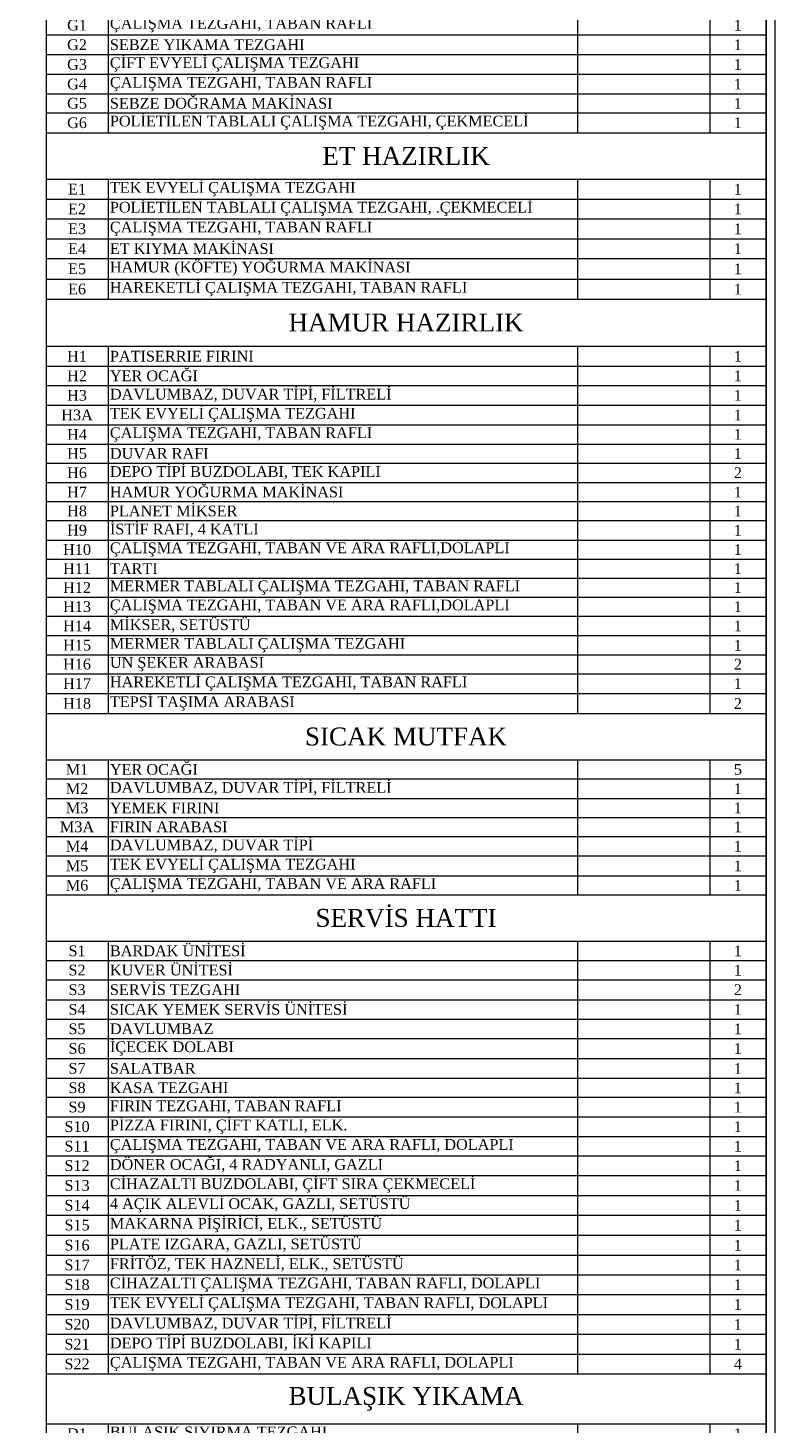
# Model space of a CAD drawing. Header units: millimetres. Extents: x 62878 to 70819, y -67946 to -61850.
# Drawn here: x 68259 to 69094, y -66355 to -64796 of the extents above; entities that cross this region are included whole.
import ezdxf

# ---------------------------------------------------------------- set-up
doc = ezdxf.new("R2010")
doc.units = ezdxf.units.MM
doc.styles.add('Halil 1', font='times.ttf', dxfattribs={"height": 12})

# ---------------------------------------------------------------- blocks, each defined once
blk = doc.blocks.new('*T151')
at = {"color": 0, "linetype": 'ByBlock', "lineweight": -2, "transparency": 16777216}
for p, q in [((0, 0), (804.3, 0)), ((0, 0), (0, -2461.4)), ((69.3, 0), (69.3, -48.2)), ((593.5, 0), (593.5, -48.2)), ((741.3, 0), (741.3, -48.2)), ((804.3, 0), (804.3, -2461.4)), ((0, -48.2), (804.3, -48.2)), ((0, -104.8), (804.3, -104.8)), ((69.3, -104.8), (69.3, -193.8)), ((593.5, -104.8), (593.5, -193.8)), ((741.3, -104.8), (741.3, -193.8)), ((0, -127), (804.3, -127)), ((0, -150.4), (804.3, -150.4)), ((0, -172.5), (804.3, -172.5)), ((0, -193.8), (804.3, -193.8)), ((0, -245.7), (804.3, -245.7)), ((69.3, -245.7), (69.3, -313.5)), ((593.5, -245.7), (593.5, -313.5)), ((741.3, -245.7), (741.3, -313.5)), ((0, -269.6), (804.3, -269.6)), ((0, -291.8), (804.3, -291.8)), ((0, -313.5), (804.3, -313.5)), ((0, -365.5), (804.3, -365.5)), ((69.3, -365.5), (69.3, -430.7)), ((593.5, -365.5), (593.5, -430.7)), ((741.3, -365.5), (741.3, -430.7)), ((0, -387.2), (804.3, -387.2)), ((0, -408.9), (804.3, -408.9)), ((0, -430.7), (804.3, -430.7)), ((0, -483.5), (804.3, -483.5)), ((69.3, -483.5), (69.3, -614.7)), ((593.5, -483.5), (593.5, -614.7)), ((741.3, -483.5), (741.3, -614.7)), ((0, -505.6), (804.3, -505.6)), ((0, -527.4), (804.3, -527.4)), ((0, -549.5), (804.3, -549.5)), ((0, -571.3), (804.3, -571.3)), ((0, -592.5), (804.3, -592.5)), ((0, -614.7), (804.3, -614.7)), ((0, -666.6), (804.3, -666.6)), ((69.3, -666.6), (69.3, -800.4)), ((593.5, -666.6), (593.5, -800.4)), ((741.3, -666.6), (741.3, -800.4)), ((0, -688.8), (804.3, -688.8)), ((0, -710.9), (804.3, -710.9)), ((0, -733.1), (804.3, -733.1)), ((0, -755.2), (804.3, -755.2)), ((0, -778.2), (804.3, -778.2)), ((0, -800.4), (804.3, -800.4)), ((0, -853.2), (804.3, -853.2)), ((69.3, -853.2), (69.3, -1263.1)), ((593.5, -853.2), (593.5, -1263.1)), ((741.3, -853.2), (741.3, -1263.1)), ((0, -875.4), (804.3, -875.4)), ((0, -897.1), (804.3, -897.1)), ((0, -918.8), (804.3, -918.8)), ((0, -941), (804.3, -941)), ((0, -962.3), (804.3, -962.3)), ((0, -983.5), (804.3, -983.5)), ((0, -1005.2), (804.3, -1005.2)), ((0, -1026.5), (804.3, -1026.5)), ((0, -1047.8), (804.3, -1047.8)), ((0, -1069.5), (804.3, -1069.5)), ((0, -1090.7), (804.3, -1090.7)), ((0, -1112), (804.3, -1112)), ((0, -1133.2), (804.3, -1133.2)), ((0, -1154.5), (804.3, -1154.5)), ((0, -1176.2), (804.3, -1176.2)), ((0, -1197.5), (804.3, -1197.5)), ((0, -1218.7), (804.3, -1218.7)), ((0, -1240.9), (804.3, -1240.9)), ((0, -1263.1), (804.3, -1263.1)), ((0, -1315), (804.3, -1315)), ((69.3, -1315), (69.3, -1465.6)), ((593.5, -1315), (593.5, -1465.6)), ((741.3, -1315), (741.3, -1465.6)), ((0, -1336.2), (804.3, -1336.2)), ((0, -1358), (804.3, -1358)), ((0, -1379.2), (804.3, -1379.2)), ((0, -1400.5), (804.3, -1400.5)), ((0, -1422.2), (804.3, -1422.2)), ((0, -1444.4), (804.3, -1444.4)), ((0, -1465.6), (804.3, -1465.6)), ((0, -1517.5), (804.3, -1517.5)), ((69.3, -1517.5), (69.3, -2000.6)), ((593.5, -1517.5), (593.5, -2000.6)), ((741.3, -1517.5), (741.3, -2000.6)), ((0, -1538.8), (804.3, -1538.8)), ((0, -1560.5), (804.3, -1560.5)), ((0, -1582.7), (804.3, -1582.7)), ((0, -1604.4), (804.3, -1604.4)), ((0, -1626.2), (804.3, -1626.2)), ((0, -1648.3), (804.3, -1648.3)), ((0, -1670.5), (804.3, -1670.5)), ((0, -1691.7), (804.3, -1691.7)), ((0, -1713.5), (804.3, -1713.5)), ((0, -1735.6), (804.3, -1735.6)), ((0, -1756.9), (804.3, -1756.9)), ((0, -1779), (804.3, -1779)), ((0, -1801.2), (804.3, -1801.2)), ((0, -1823.3), (804.3, -1823.3)), ((0, -1845.5), (804.3, -1845.5)), ((0, -1868.1), (804.3, -1868.1)), ((0, -1889.8), (804.3, -1889.8)), ((0, -1912), (804.3, -1912)), ((0, -1934.1), (804.3, -1934.1)), ((0, -1956.3), (804.3, -1956.3)), ((0, -1978.4), (804.3, -1978.4)), ((0, -2000.6), (804.3, -2000.6)), ((0, -2056.1), (804.3, -2056.1)), ((69.3, -2056.1), (69.3, -2342.1)), ((593.5, -2056.1), (593.5, -2342.1)), ((741.3, -2056.1), (741.3, -2342.1)), ((0, -2078.3), (804.3, -2078.3)), ((0, -2102.3), (804.3, -2102.3)), ((0, -2124.5), (804.3, -2124.5)), ((0, -2146.7), (804.3, -2146.7)), ((0, -2168.4), (804.3, -2168.4)), ((0, -2189.6), (804.3, -2189.6)), ((0, -2211.4), (804.3, -2211.4)), ((0, -2233.9), (804.3, -2233.9)), ((0, -2255.7), (804.3, -2255.7)), ((0, -2277.8), (804.3, -2277.8)), ((0, -2299.1), (804.3, -2299.1)), ((0, -2320.8), (804.3, -2320.8)), ((0, -2342.1), (804.3, -2342.1)), ((0, -2397.6), (804.3, -2397.6)), ((69.3, -2397.6), (69.3, -2461.4)), ((593.5, -2397.6), (593.5, -2461.4)), ((741.3, -2397.6), (741.3, -2461.4)), ((0, -2418.9), (804.3, -2418.9)), ((0, -2440.1), (804.3, -2440.1)), ((0, -2461.4), (804.3, -2461.4))]:
    blk.add_line(p, q, dxfattribs=at)
at = {"color": 0, "transparency": 16777216, "style": 'Halil 1'}
for s, insert, char_height, width, attachment_point in [('ÜRÜN ADI', (331.4, -24.1), 12, 494.265, 5), ('ÖLÇÜ', (667.4, -24.1), 12, 117.737, 5), ('P.NO', (34.6, -24.1), 12, 39.257, 5), ('AD.', (772.8, -24.1), 12, 33.034, 5), ('KURU DEPO', (402.1, -76.5), 20, 774.293, 5), ('DİZDEN KUMANDALI EL YIKAMA LAVABOSU', (71.3, -115.9), 12, 520.265, 4), ('K1', (34.6, -115.9), 12, 65.257, 5), ('1', (772.8, -115.9), 12, 59.034, 5), ('K2', (34.6, -138.7), 12, 65.257, 5), ('SERVİS ARABASI, 2 KATLI ', (71.3, -138.7), 12, 520.265, 4), ('1', (772.8, -138.7), 12, 59.034, 5), ('K3', (34.6, -161.5), 12, 65.257, 5), ('İSTİF RAFI, 4 KATLI', (71.3, -161.5), 12, 520.265, 4), ('6', (772.8, -161.5), 12, 59.034, 5), ('K4', (34.6, -183.2), 12, 65.257, 5), ('POLİETİLEN PALET', (71.3, -183.2), 12, 520.265, 4), ('2', (772.8, -183.2), 12, 59.034, 5), ('SOĞUK ODA', (402.1, -219.7), 20, 800.293, 5), ('PANEL TİP SOĞUK ODA ', (71.3, -257.7), 12, 520.265, 4), ('C1', (34.6, -257.7), 12, 65.257, 5), ('1', (772.8, -257.7), 12, 59.034, 5), ('C2', (34.6, -280.7), 12, 65.257, 5), ('İSTİF RAFI, 4 KATLI', (71.3, -280.7), 12, 520.265, 4), ('3', (772.8, -280.7), 12, 59.034, 5), ('İSTİF RAFI, 4 KATLI', (71.3, -302.7), 12, 520.265, 4), ('C3', (34.6, -302.7), 12, 65.257, 5), ('3', (772.8, -302.7), 12, 59.034, 5), ('DERİN DONDURUCU ODA', (402.1, -339.5), 20, 800.293, 5), ('F1', (34.6, -376.3), 12, 65.257, 5), ('PANEL TİP DERİN DONDURUCU ODA ', (71.3, -376.3), 12, 520.265, 4), ('1', (772.8, -376.3), 12, 59.034, 5), ('İSTİF RAFI, 4 KATLI ', (71.3, -398.1), 12, 520.265, 4), ('F2', (34.6, -398.1), 12, 65.257, 5), ('3', (772.8, -398.1), 12, 59.034, 5), ('F3', (34.6, -419.8), 12, 65.257, 5), ('İSTİF RAFI, 4 KATLI', (71.3, -419.8), 12, 520.265, 4), ('3', (772.8, -419.8), 12, 59.034, 5), ('SEBZE HAZIRLIK ', (402.1, -457.1), 20, 800.293, 5), ('G1', (34.6, -494.6), 12, 65.257, 5), ('ÇALIŞMA TEZGAHI, TABAN RAFLI', (71.3, -494.6), 12, 520.265, 4), ('1', (772.8, -494.6), 12, 59.034, 5), ('G2', (34.6, -516.5), 12, 65.257, 5), ('SEBZE YIKAMA TEZGAHI', (71.3, -516.5), 12, 520.265, 4), ('1', (772.8, -516.5), 12, 59.034, 5), ('ÇİFT EVYELİ ÇALIŞMA TEZGAHI', (71.3, -538.5), 12, 520.265, 4), ('G3', (34.6, -538.5), 12, 65.257, 5), ('1', (772.8, -538.5), 12, 59.034, 5), ('G4', (34.6, -560.4), 12, 65.257, 5), ('ÇALIŞMA TEZGAHI, TABAN RAFLI', (71.3, -560.4), 12, 520.265, 4), ('1', (772.8, -560.4), 12, 59.034, 5), ('G5', (34.6, -581.9), 12, 65.257, 5), ('SEBZE DOĞRAMA MAKİNASI ', (71.3, -581.9), 12, 520.265, 4), ('1', (772.8, -581.9), 12, 59.034, 5), ('POLİETİLEN TABLALI ÇALIŞMA TEZGAHI, ÇEKMECELİ ', (71.3, -603.6), 12, 520.265, 4), ('G6', (34.6, -603.6), 12, 65.257, 5), ('1', (772.8, -603.6), 12, 59.034, 5), ('ET HAZIRLIK', (402.1, -640.6), 20, 800.293, 5), ('TEK EVYELİ ÇALIŞMA TEZGAHI ', (71.3, -677.7), 12, 520.265, 4), ('E1', (34.6, -677.7), 12, 65.257, 5), ('1', (772.8, -677.7), 12, 59.034, 5), ('E2', (34.6, -699.8), 12, 65.257, 5), ('POLİETİLEN TABLALI ÇALIŞMA TEZGAHI, .ÇEKMECELİ ', (71.3, -699.8), 12, 520.265, 4), ('1', (772.8, -699.8), 12, 59.034, 5), ('E3', (34.6, -722), 12, 65.257, 5), ('ÇALIŞMA TEZGAHI, TABAN RAFLI ', (71.3, -722), 12, 520.265, 4), ('1', (772.8, -722), 12, 59.034, 5), ('E4', (34.6, -744.2), 12, 65.257, 5), ('ET KIYMA MAKİNASI ', (71.3, -744.2), 12, 520.265, 4), ('1', (772.8, -744.2), 12, 59.034, 5), ('E5', (34.6, -766.7), 12, 65.257, 5), ('HAMUR (KÖFTE) YOĞURMA MAKİNASI ', (71.3, -766.7), 12, 520.265, 4), ('1', (772.8, -766.7), 12, 59.034, 5), ('HAREKETLİ ÇALIŞMA TEZGAHI, TABAN RAFLI ', (71.3, -789.3), 12, 520.265, 4), ('E6', (34.6, -789.3), 12, 65.257, 5), ('1', (772.8, -789.3), 12, 59.034, 5), ('HAMUR HAZIRLIK', (402.1, -826.8), 20, 800.293, 5), ('H1', (34.6, -864.3), 12, 65.257, 5), ('PATISERRIE FIRINI ', (71.3, -864.3), 12, 520.265, 4), ('1', (772.8, -864.3), 12, 59.034, 5), ('H2', (34.6, -886.2), 12, 65.257, 5), ('YER OCAĞI ', (71.3, -886.2), 12, 520.265, 4), ('1', (772.8, -886.2), 12, 59.034, 5), ('H3', (34.6, -908), 12, 65.257, 5), ('DAVLUMBAZ, DUVAR TİPİ, FİLTRELİ ', (71.3, -908), 12, 520.265, 4), ('1', (772.8, -908), 12, 59.034, 5), ('TEK EVYELİ ÇALIŞMA TEZGAHI ', (71.3, -929.9), 12, 520.265, 4), ('H3A', (34.6, -929.9), 12, 65.257, 5), ('1', (772.8, -929.9), 12, 59.034, 5), ('H4', (34.6, -951.6), 12, 65.257, 5), ('ÇALIŞMA TEZGAHI, TABAN RAFLI', (71.3, -951.6), 12, 520.265, 4), ('1', (772.8, -951.6), 12, 59.034, 5), ('H5', (34.6, -972.9), 12, 65.257, 5), ('DUVAR RAFI ', (71.3, -972.9), 12, 520.265, 4), ('1', (772.8, -972.9), 12, 59.034, 5), ('H6', (34.6, -994.4), 12, 65.257, 5), ('DEPO TİPİ BUZDOLABI, TEK KAPILI ', (71.3, -994.4), 12, 520.265, 4), ('2', (772.8, -994.4), 12, 59.034, 5), ('H7', (34.6, -1015.9), 12, 65.257, 5), ('HAMUR YOĞURMA MAKİNASI ', (71.3, -1015.9), 12, 520.265, 4), ('1', (772.8, -1015.9), 12, 59.034, 5), ('PLANET MİKSER ', (71.3, -1037.1), 12, 520.265, 4), ('H8', (34.6, -1037.1), 12, 65.257, 5), ('1', (772.8, -1037.1), 12, 59.034, 5), ('H9', (34.6, -1058.6), 12, 65.257, 5), ('İSTİF RAFI, 4 KATLI ', (71.3, -1058.6), 12, 520.265, 4), ('1', (772.8, -1058.6), 12, 59.034, 5), ('H10', (34.6, -1080.1), 12, 65.257, 5), ('ÇALIŞMA TEZGAHI, TABAN VE ARA RAFLI,DOLAPLI', (71.3, -1080.1), 12, 520.265, 4), ('1', (772.8, -1080.1), 12, 59.034, 5), ('H11', (34.6, -1101.4), 12, 65.257, 5), ('TARTI ', (71.3, -1101.4), 12, 520.265, 4), ('1', (772.8, -1101.4), 12, 59.034, 5), ('H12', (34.6, -1122.6), 12, 65.257, 5), ('MERMER TABLALI ÇALIŞMA TEZGAHI, TABAN RAFLI ', (71.3, -1122.6), 12, 520.265, 4), ('1', (772.8, -1122.6), 12, 59.034, 5), ('H13', (34.6, -1143.9), 12, 65.257, 5), ('ÇALIŞMA TEZGAHI, TABAN VE ARA RAFLI,DOLAPLI', (71.3, -1143.9), 12, 520.265, 4), ('1', (772.8, -1143.9), 12, 59.034, 5), ('H14', (34.6, -1165.4), 12, 65.257, 5), ('MİKSER, SETÜSTÜ ', (71.3, -1165.4), 12, 520.265, 4), ('1', (772.8, -1165.4), 12, 59.034, 5), ('H15', (34.6, -1186.9), 12, 65.257, 5), ('MERMER TABLALI ÇALIŞMA TEZGAHI', (71.3, -1186.9), 12, 520.265, 4), ('1', (772.8, -1186.9), 12, 59.034, 5), ('UN ŞEKER ARABASI', (71.3, -1208.1), 12, 520.265, 4), ('H16', (34.6, -1208.1), 12, 65.257, 5), ('2', (772.8, -1208.1), 12, 59.034, 5), ('H17', (34.6, -1229.8), 12, 65.257, 5), ('HAREKETLİ ÇALIŞMA TEZGAHI, TABAN RAFLI ', (71.3, -1229.8), 12, 520.265, 4), ('1', (772.8, -1229.8), 12, 59.034, 5), ('H18', (34.6, -1252), 12, 65.257, 5), ('TEPSİ TAŞIMA ARABASI ', (71.3, -1252), 12, 520.265, 4), ('2', (772.8, -1252), 12, 59.034, 5), ('SICAK MUTFAK', (402.1, -1289), 20, 800.293, 5), ('M1', (34.6, -1325.6), 12, 65.257, 5), ('YER OCAĞI ', (71.3, -1325.6), 12, 520.265, 4), ('5', (772.8, -1325.6), 12, 59.034, 5), ('M2', (34.6, -1347.1), 12, 65.257, 5), ('DAVLUMBAZ, DUVAR TİPİ, FİLTRELİ ', (71.3, -1347.1), 12, 520.265, 4), ('1', (772.8, -1347.1), 12, 59.034, 5), ('M3', (34.6, -1368.6), 12, 65.257, 5), ('YEMEK FIRINI', (71.3, -1368.6), 12, 520.265, 4), ('1', (772.8, -1368.6), 12, 59.034, 5), ('M3A', (34.6, -1389.8), 12, 65.257, 5), ('FIRIN ARABASI ', (71.3, -1389.8), 12, 520.265, 4), ('1', (772.8, -1389.8), 12, 59.034, 5), ('DAVLUMBAZ, DUVAR TİPİ', (71.3, -1411.3), 12, 520.265, 4), ('M4', (34.6, -1411.3), 12, 65.257, 5), ('1', (772.8, -1411.3), 12, 59.034, 5), ('M5', (34.6, -1433.3), 12, 65.257, 5), ('TEK EVYELİ ÇALIŞMA TEZGAHI', (71.3, -1433.3), 12, 520.265, 4), ('1', (772.8, -1433.3), 12, 59.034, 5), ('M6', (34.6, -1455), 12, 65.257, 5), ('ÇALIŞMA TEZGAHI, TABAN VE ARA RAFLI ', (71.3, -1455), 12, 520.265, 4), ('1', (772.8, -1455), 12, 59.034, 5), ('SERVİS HATTI', (402.1, -1491.6), 20, 800.293, 5), ('S1', (34.6, -1528.2), 12, 65.257, 5), ('BARDAK ÜNİTESİ', (71.3, -1528.2), 12, 520.265, 4), ('1', (772.8, -1528.2), 12, 59.034, 5), ('S2', (34.6, -1549.7), 12, 65.257, 5), ('KUVER ÜNİTESİ ', (71.3, -1549.7), 12, 520.265, 4), ('1', (772.8, -1549.7), 12, 59.034, 5), ('S3', (34.6, -1571.6), 12, 65.257, 5), ('SERVİS TEZGAHI', (71.3, -1571.6), 12, 520.265, 4), ('2', (772.8, -1571.6), 12, 59.034, 5), ('S4', (34.6, -1593.6), 12, 65.257, 5), ('SICAK YEMEK SERVİS ÜNİTESİ ', (71.3, -1593.6), 12, 520.265, 4), ('1', (772.8, -1593.6), 12, 59.034, 5), ('S5', (34.6, -1615.3), 12, 65.257, 5), ('DAVLUMBAZ', (71.3, -1615.3), 12, 520.265, 4), ('1', (772.8, -1615.3), 12, 59.034, 5), ('S6', (34.6, -1637.2), 12, 65.257, 5), ('İÇECEK DOLABI ', (71.3, -1637.2), 12, 520.265, 4), ('1', (772.8, -1637.2), 12, 59.034, 5), ('S7', (34.6, -1659.4), 12, 65.257, 5), ('SALATBAR ', (71.3, -1659.4), 12, 520.265, 4), ('1', (772.8, -1659.4), 12, 59.034, 5), ('S8', (34.6, -1681.1), 12, 65.257, 5), ('KASA TEZGAHI', (71.3, -1681.1), 12, 520.265, 4), ('1', (772.8, -1681.1), 12, 59.034, 5), ('S9', (34.6, -1702.6), 12, 65.257, 5), ('FIRIN TEZGAHI, TABAN RAFLI', (71.3, -1702.6), 12, 520.265, 4), ('1', (772.8, -1702.6), 12, 59.034, 5), ('PİZZA FIRINI, ÇİFT KATLI, ELK.', (71.3, -1724.5), 12, 520.265, 4), ('S10', (34.6, -1724.5), 12, 65.257, 5), ('1', (772.8, -1724.5), 12, 59.034, 5), ('S11', (34.6, -1746.3), 12, 65.257, 5), ('ÇALIŞMA TEZGAHI, TABAN VE ARA RAFLI, DOLAPLI ', (71.3, -1746.3), 12, 520.265, 4), ('1', (772.8, -1746.3), 12, 59.034, 5), ('S12', (34.6, -1768), 12, 65.257, 5), ('DÖNER OCAĞI, 4 RADYANLI, GAZLI ', (71.3, -1768), 12, 520.265, 4), ('1', (772.8, -1768), 12, 59.034, 5), ('S13', (34.6, -1790.1), 12, 65.257, 5), ('CİHAZALTI BUZDOLABI, ÇİFT SIRA ÇEKMECELİ ', (71.3, -1790.1), 12, 520.265, 4), ('1', (772.8, -1790.1), 12, 59.034, 5), ('S14', (34.6, -1812.3), 12, 65.257, 5), ('4 AÇIK ALEVLİ OCAK, GAZLI, SETÜSTÜ ', (71.3, -1812.3), 12, 520.265, 4), ('1', (772.8, -1812.3), 12, 59.034, 5), ('MAKARNA PİŞİRİCİ, ELK., SETÜSTÜ', (71.3, -1834.4), 12, 520.265, 4), ('S15', (34.6, -1834.4), 12, 65.257, 5), ('1', (772.8, -1834.4), 12, 59.034, 5), ('S16', (34.6, -1856.8), 12, 65.257, 5), ('PLATE IZGARA, GAZLI, SETÜSTÜ', (71.3, -1856.8), 12, 520.265, 4), ('1', (772.8, -1856.8), 12, 59.034, 5), ('FRİTÖZ, TEK HAZNELİ, ELK., SETÜSTÜ', (71.3, -1878.9), 12, 520.265, 4), ('S17', (34.6, -1878.9), 12, 65.257, 5), ('1', (772.8, -1878.9), 12, 59.034, 5), ('S18', (34.6, -1900.9), 12, 65.257, 5), ('CİHAZALTI ÇALIŞMA TEZGAHI, TABAN RAFLI, DOLAPLI ', (71.3, -1900.9), 12, 520.265, 4), ('1', (772.8, -1900.9), 12, 59.034, 5), ('S19', (34.6, -1923), 12, 65.257, 5), ('TEK EVYELİ ÇALIŞMA TEZGAHI, TABAN RAFLI, DOLAPLI', (71.3, -1923), 12, 520.265, 4), ('1', (772.8, -1923), 12, 59.034, 5), ('S20', (34.6, -1945.2), 12, 65.257, 5), ('DAVLUMBAZ, DUVAR TİPİ, FİLTRELİ ', (71.3, -1945.2), 12, 520.265, 4), ('1', (772.8, -1945.2), 12, 59.034, 5), ('S21', (34.6, -1967.4), 12, 65.257, 5), ('DEPO TİPİ BUZDOLABI, İKİ KAPILI ', (71.3, -1967.4), 12, 520.265, 4), ('1', (772.8, -1967.4), 12, 59.034, 5), ('S22', (34.6, -1989.5), 12, 65.257, 5), ('ÇALIŞMA TEZGAHI, TABAN VE ARA RAFLI, DOLAPLI', (71.3, -1989.5), 12, 520.265, 4), ('4', (772.8, -1989.5), 12, 59.034, 5), ('BULAŞIK YIKAMA', (402.1, -2028.4), 20, 800.293, 5), ('D1', (34.6, -2067.2), 12, 65.257, 5), ('BULAŞIK SIYIRMA TEZGAHI ', (71.3, -2067.2), 12, 520.265, 4), ('1', (772.8, -2067.2), 12, 59.034, 5), ('D2', (34.6, -2090.3), 12, 65.257, 5), ('TEK EVYELİ BYM GİRİŞ TEZGAHI ', (71.3, -2090.3), 12, 520.265, 4), ('1', (772.8, -2090.3), 12, 59.034, 5), ('ÖN YIKAMA DUŞU ', (71.3, -2113.4), 12, 520.265, 4), ('D3', (34.6, -2113.4), 12, 65.257, 5), ('1', (772.8, -2113.4), 12, 59.034, 5), ('D4', (34.6, -2135.6), 12, 65.257, 5), ('BULAŞIK YIKAMA MAKİNASI, GİYOTİN TİP ', (71.3, -2135.6), 12, 520.265, 4), ('1', (772.8, -2135.6), 12, 59.034, 5), ('D5', (34.6, -2157.5), 12, 65.257, 5), ('DAVLUMBAZ, DUVAR TİPİ', (71.3, -2157.5), 12, 520.265, 4), ('1', (772.8, -2157.5), 12, 59.034, 5), ('D6', (34.6, -2179), 12, 65.257, 5), ('BYM ÇIKIŞ TEZGAHI ', (71.3, -2179), 12, 520.265, 4), ('1', (772.8, -2179), 12, 59.034, 5), ('D7', (34.6, -2200.5), 12, 65.257, 5), ('KAZAN YIKAMA EVYESİ ', (71.3, -2200.5), 12, 520.265, 4), ('1', (772.8, -2200.5), 12, 59.034, 5), ('ÖN YIKAMA DUŞU, DUVARA MONTE ', (71.3, -2222.7), 12, 520.265, 4), ('D8', (34.6, -2222.7), 12, 65.257, 5), ('1', (772.8, -2222.7), 12, 59.034, 5), ('D9', (34.6, -2244.8), 12, 65.257, 5), ('DAVLUMBAZ, DUVAR TİPİ ', (71.3, -2244.8), 12, 520.265, 4), ('1', (772.8, -2244.8), 12, 59.034, 5), ('D10', (34.6, -2266.8), 12, 65.257, 5), ('ÇALIŞMA TEZGAHI, TABAN RAFLI ', (71.3, -2266.8), 12, 520.265, 4), ('1', (772.8, -2266.8), 12, 59.034, 5), ('D11', (34.6, -2288.5), 12, 65.257, 5), ('KAZAN TAŞIMA ARABASI ', (71.3, -2288.5), 12, 520.265, 4), ('1', (772.8, -2288.5), 12, 59.034, 5), ('D12', (34.6, -2310), 12, 65.257, 5), ('İSTİF RAFI, 4 KATLI', (71.3, -2310), 12, 520.265, 4), ('9', (772.8, -2310), 12, 59.034, 5), ('TEPSİ TOPLAMA ARABASI ', (71.3, -2331.5), 12, 520.265, 4), ('D13', (34.6, -2331.5), 12, 65.257, 5), ('9', (772.8, -2331.5), 12, 59.034, 5), ('YER IZGARASI', (402.1, -2369.8), 20, 800.293, 5), ('Y1', (34.6, -2408.2), 12, 65.257, 5), ('YER IZGARASI', (71.3, -2408.2), 12, 520.265, 4), ('4', (772.8, -2408.2), 12, 59.034, 5), ('Y2', (34.6, -2429.5), 12, 65.257, 5), ('YER IZGARASI', (71.3, -2429.5), 12, 520.265, 4), ('10', (772.8, -2429.5), 12, 59.034, 5), ('Y3', (34.6, -2450.7), 12, 65.257, 5), ('YER IZGARASI', (71.3, -2450.7), 12, 520.265, 4), ('2', (772.8, -2450.7), 12, 59.034, 5)]:
    blk.add_mtext(s, dxfattribs=dict(at, insert=insert, char_height=char_height, width=width, attachment_point=attachment_point))

msp = doc.modelspace()

# ---------------------------------------------------------------- linework, layer by layer
for points in [[(64978.8, -67227.8), (69093.8, -67227.8), (69093.8, -64287.8), (64978.8, -64287.8)], [(64988.8, -67217.8), (69083.8, -67217.8), (69083.8, -64297.8), (64988.8, -64297.8)]]:
    msp.add_lwpolyline(points, close=True)

# ---------------------------------------------------------------- block references
msp.add_blockref('*T151', (68279.5, -64297.8))

doc.saveas('drawing.dxf')
